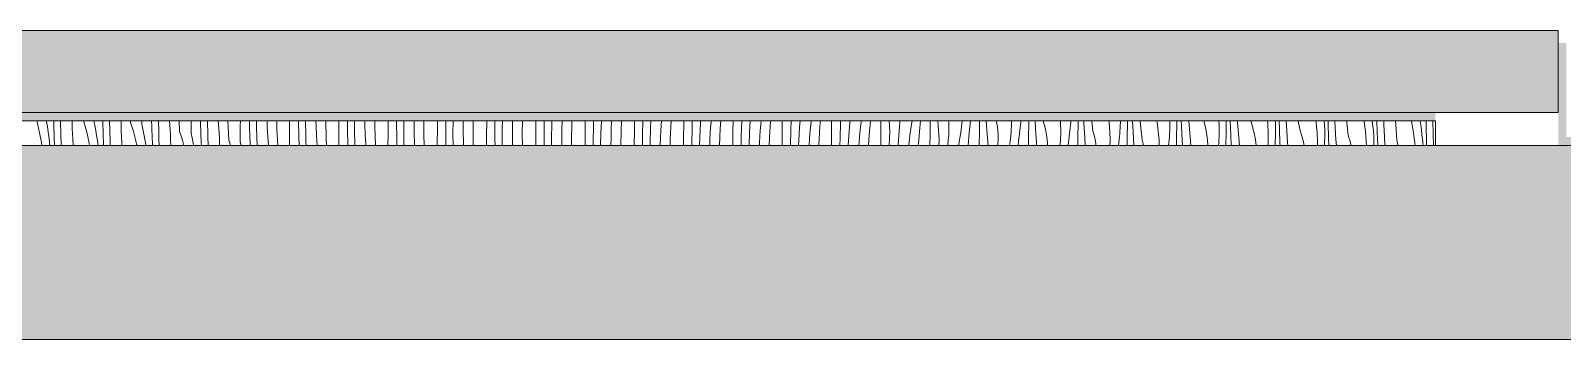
# Model space of a CAD drawing. Header units: millimetres. Extents: x -5804 to 56024, y 506 to 54141.
# Drawn here: x 10228 to 13966, y 4555 to 5309 of the extents above; entities that cross this region are included whole.
import ezdxf

# ---------------------------------------------------------------- set-up
doc = ezdxf.new("R2010")
doc.units = ezdxf.units.MM
for name, color, linetype, lineweight in [('02', 251, 'Continuous', 15), ('2D Drafting - General2', 251, 'Continuous', 15), ('2D Drafting - General81', 251, 'Continuous', 20)]:
    doc.layers.add(name, color=color, linetype=linetype, lineweight=lineweight)

# ---------------------------------------------------------------- blocks, each defined once
blk = doc.blocks.new('*X72')
at = {"layer": '2D Drafting - General81', "linetype": 'Continuous'}
for p, q in [((-84979, -134851.3), (-84977.2, -134857.9)), ((-84955.8, -134851.3), (-84955.3, -134853.8)), ((-84955.3, -134853.8), (-84953.2, -134865.9)), ((-84937.2, -134854.7), (-84937.4, -134851.3)), ((-84937, -134859.4), (-84937.2, -134854.7)), ((-84921.1, -134853.6), (-84921.1, -134851.3)), ((-84920.4, -134882.2), (-84921.1, -134853.6)), ((-84892.8, -134856.6), (-84892.9, -134851.3)), ((-84892.3, -134869.9), (-84892.8, -134856.6)), ((-84865, -134851.3), (-84863.4, -134856.4)), ((-84863.4, -134856.4), (-84857.1, -134879.1)), ((-84840, -134851.3), (-84837.5, -134862.9)), ((-84818.2, -134852.5), (-84818.3, -134851.3)), ((-84818, -134857.2), (-84818.2, -134852.5)), ((-84817.8, -134861.9), (-84818, -134857.2)), ((-84801, -134874.8), (-84801.3, -134851.3)), ((-84773.1, -134864.5), (-84773.3, -134851.3)), ((-84750.5, -134855.2), (-84750.7, -134851.3)), ((-84750.5, -134855.2), (-84743.3, -134877.6)), ((-84722.7, -134860.1), (-84722.6, -134851.3)), ((-84698.6, -134864.3), (-84699, -134851.3)), ((-84681.8, -134856.3), (-84682, -134851.3)), ((-84681.6, -134861.8), (-84681.8, -134856.3)), ((-84653.3, -134872.3), (-84654.8, -134851.3)), ((-84630.4, -134876.4), (-84631.8, -134851.3)), ((-84602.6, -134881.3), (-84602.4, -134851.3)), ((-84578.5, -134885.5), (-84579.7, -134851.3)), ((-84562.5, -134855.3), (-84562.7, -134851.3)), ((-84562.3, -134860.8), (-84562.5, -134855.3)), ((-84535, -134869.4), (-84536.1, -134851.3)), ((-84510.4, -134897.5), (-84512.8, -134851.3)), ((-84482.3, -134863.1), (-84482.2, -134851.3)), ((-84459.8, -134868.6), (-84460.2, -134851.3)), ((-84442.8, -134865.3), (-84443.1, -134851.3)), ((-84416.4, -134866.5), (-84417.1, -134851.3)), ((-84392.9, -134870.9), (-84393.4, -134851.3)), ((-84362.2, -134884.3), (-84362, -134851.3)), ((-84340.7, -134851.6), (-84340.7, -134851.3)), ((-84339.7, -134889.7), (-84340.7, -134851.6)), ((-84323.4, -134853.5), (-84323.4, -134851.3)), ((-84322.7, -134886.5), (-84323.4, -134853.5)), ((-84297.4, -134863.5), (-84297.8, -134851.3)), ((-84272.8, -134892.1), (-84274, -134851.3)), ((-84241.9, -134866.1), (-84241.8, -134851.3)), ((-84220.6, -134872.8), (-84221, -134851.3)), ((-84203.3, -134874.6), (-84203.5, -134851.3)), ((-84178.1, -134860.6), (-84178.2, -134851.3)), ((-84154.1, -134865.5), (-84154.2, -134851.3)), ((-84121.8, -134887.3), (-84121.6, -134851.3)), ((-84101.2, -134855.8), (-84101.2, -134851.3)), ((-84100.6, -134893.9), (-84101.2, -134855.8)), ((-84083.5, -134862.8), (-84083.4, -134851.3)), ((-84058.4, -134857.6), (-84058.4, -134851.3)), ((-84058, -134881.7), (-84058.4, -134857.6)), ((-84034.1, -134886.7), (-84034.3, -134851.3)), ((-84001.5, -134869.1), (-84001.4, -134851.3)), ((-83981.1, -134876.9), (-83981.2, -134851.3)), ((-83963.4, -134883.9), (-83963.2, -134851.3)), ((-83938.3, -134854.6), (-83938.2, -134851.3)), ((-83938.3, -134878.8), (-83938.3, -134854.6)), ((-83914.3, -134860), (-83914.1, -134851.3)), ((-83881.4, -134890.2), (-83881.1, -134851.3)), ((-83861.2, -134860), (-83861.1, -134851.3)), ((-83843.2, -134872.1), (-83842.7, -134851.3)), ((-83818.2, -134875.8), (-83817.8, -134851.6)), ((-83817.8, -134851.6), (-83817.8, -134851.3)), ((-83794.2, -134881.2), (-83793.7, -134851.3)), ((-83761.1, -134872.1), (-83760.9, -134851.3)), ((-83741.1, -134881.1), (-83740.9, -134851.3)), ((-83722.4, -134860.2), (-83722.1, -134851.3)), ((-83697.8, -134872.8), (-83697.1, -134851.3)), ((-83674.2, -134902.4), (-83673.3, -134854.5)), ((-83673.3, -134854.5), (-83673.2, -134851.3)), ((-83641, -134893.2), (-83640.7, -134853.9)), ((-83640.7, -134853.9), (-83640.7, -134851.3)), ((-83620.8, -134864.1), (-83620.6, -134851.3)), ((-83602.4, -134881.4), (-83601.3, -134851.3)), ((-83577, -134869.8), (-83576.4, -134855.3)), ((-83576.4, -134855.3), (-83576.2, -134851.3)), ((-83553.3, -134875.7), (-83552.3, -134851.3)), ((-83520.6, -134875.1), (-83520.4, -134851.3)), ((-83500.8, -134885.3), (-83500.2, -134851.3)), ((-83481.2, -134869.5), (-83480.3, -134851.3)), ((-83455.6, -134862), (-83454.9, -134851.3)), ((-83433.2, -134896.9), (-83431.3, -134851.3)), ((-83400.5, -134896.2), (-83400.2, -134856.9)), ((-83400.2, -134856.9), (-83400.2, -134851.3)), ((-83380, -134868.3), (-83379.6, -134851.3)), ((-83361.1, -134890.7), (-83359.5, -134857.7)), ((-83359.5, -134857.7), (-83359.2, -134851.3)), ((-83334.6, -134868.7), (-83333.6, -134854.2)), ((-83333.6, -134854.2), (-83333.4, -134851.3)), ((-83311.2, -134870.3), (-83309.9, -134851.3)), ((-83280.1, -134878.1), (-83279.9, -134851.3)), ((-83260, -134889.5), (-83258.9, -134851.4)), ((-83258.9, -134851.4), (-83258.9, -134851.3)), ((-83239.5, -134878.8), (-83237.8, -134851.3)), ((-83212.4, -134861), (-83211.6, -134851.3)), ((-83191.1, -134891.5), (-83188.5, -134851.3)), ((-83159.7, -134859.9), (-83159.7, -134851.3)), ((-83138.9, -134872.5), (-83138.1, -134851.3)), ((-83117.4, -134867), (-83116.2, -134851.3)), ((-83091.1, -134867.7), (-83089.7, -134853.2)), ((-83089.7, -134853.2), (-83089.5, -134851.3)), ((-83067.9, -134864.9), (-83066.7, -134851.3)), ((-83039.7, -134881.1), (-83039.4, -134851.3)), ((-83018.8, -134893.7), (-83017.4, -134855.6)), ((-83017.4, -134855.6), (-83017.7, -134851.3)), ((-82997.3, -134888.2), (-82994.9, -134855.2)), ((-82994.9, -134855.2), (-82994.4, -134851.3)), ((-82968.1, -134860), (-82966.5, -134851.3)), ((-82947.9, -134886.1), (-82944.8, -134851.3)), ((-82919.3, -134862.9), (-82919.1, -134851.3)), ((-82897.3, -134876.7), (-82899.2, -134851.3)), ((-82873.6, -134865.8), (-82873, -134855)), ((-82873, -134855), (-82873, -134851.3)), ((-82844.1, -134859.3), (-82843.1, -134851.3)), ((-82823.6, -134859.6), (-82822.7, -134851.3)), ((-82799, -134863.2), (-82798.8, -134851.3)), ((-82779.8, -134863.1), (-82780.6, -134851.3)), ((-82753.6, -134854.8), (-82754, -134851.3)), ((-82753, -134865.5), (-82753.6, -134854.8)), ((-82721.5, -134858.5), (-82721.1, -134851.3)), ((-82703.5, -134880.8), (-82700.2, -134851.3)), ((-82678.7, -134863.5), (-82678.5, -134851.3)), ((-82659.8, -134884.3), (-82661.9, -134851.3)), ((-82636.7, -134854.7), (-82637.5, -134851.3)), ((-82634.8, -134865.3), (-82636.7, -134854.7)), ((-82601.4, -134879.6), (-82600.3, -134857.5)), ((-82600.3, -134857.5), (-82600.4, -134851.3)), ((-82583.5, -134902), (-82578.1, -134854.4)), ((-82578.1, -134854.4), (-82577.8, -134851.3)), ((-82558.3, -134863.7), (-82558.1, -134851.3)), ((-82542, -134870.6), (-82543.1, -134851.3)), ((-82522.1, -134855.2), (-82522.5, -134851.3)), ((-82519.1, -134865.5), (-82522.1, -134855.2)), ((-82480.6, -134856.5), (-82481, -134851.3)), ((-82480.2, -134878.6), (-82480.6, -134856.5)), ((-82456.6, -134862), (-82455.9, -134855.1)), ((-82455.9, -134855.1), (-82455.6, -134851.3)), ((-82437.9, -134864), (-82437.7, -134851.3)), ((-82423.9, -134856.9), (-82424.2, -134851.3)), ((-82421.9, -134891.8), (-82423.9, -134856.9)), ((-82402, -134876.4), (-82404.4, -134851.3)), ((-82362.3, -134855.5), (-82362.9, -134851.3)), ((-82360.5, -134877.6), (-82362.3, -134855.5)), ((-82334.9, -134862.6), (-82334.5, -134855.7)), ((-82334.5, -134855.7), (-82334.3, -134851.3)), ((-82317.5, -134864.3), (-82317.3, -134851.3)), ((-82303.9, -134878.1), (-82305.2, -134851.3)), ((-82284.7, -134869.1), (-82286.1, -134851.3)), ((-82245.4, -134854.8), (-82246.2, -134851.3)), ((-82242.2, -134876.7), (-82245.4, -134854.8)), ((-82214, -134851.3), (-82214, -134863.1)), ((-82197.1, -134864.6), (-82196.8, -134851.3)), ((-82185.5, -134864.4), (-82186.1, -134851.3)), ((-82167, -134861.8), (-82167.7, -134851.3)), ((-82130, -134854.2), (-82130.8, -134851.3)), ((-82125.4, -134875.9), (-82130, -134854.2)), ((-82094.4, -134851.3), (-82094, -134860.8)), ((-82076.6, -134864.9), (-82076.3, -134851.3)), ((-82065.5, -134885.6), (-82066.9, -134851.3)), ((-82048.9, -134854.4), (-82049.1, -134851.3)), ((-82046.9, -134882.9), (-82048.9, -134854.4)), ((-82016, -134854.1), (-82016.8, -134851.3)), ((-82009.9, -134875.4), (-82016, -134854.1)), ((-81975.7, -134851.3), (-81975, -134858.5)), ((-81956.1, -134854.4), (-81956.2, -134851.3)), ((-81956, -134859.8), (-81956.1, -134854.4)), ((-81946.9, -134871.9), (-81947.5, -134851.3)), ((-81928.9, -134875.6), (-81930.3, -134851.3)), ((-81900.7, -134852.1), (-81900.7, -134851.3)), ((-81900.2, -134856), (-81900.7, -134852.1)), ((-81899.6, -134859.9), (-81900.2, -134856)), ((-81857.7, -134851.3), (-81857.1, -134856.2)), ((-81857.1, -134856.2), (-81854.9, -134879.6)), ((-81837.6, -134854.1), (-81838, -134851.3)), ((-81837, -134859.4), (-81837.6, -134854.1)), ((-81827.9, -134858.1), (-81828.1, -134851.3)), ((-81810.5, -134868.2), (-81811.3, -134851.3)), ((-81782, -134852.1), (-81782.1, -134851.3)), ((-81781.1, -134865.4), (-81782, -134852.1)), ((-81740.7, -134851.3), (-81740.2, -134854.1)), ((-81740.2, -134854.1), (-81737, -134877.4)), ((-81720.5, -134851.3), (-81720.4, -134852.4)), ((-81720.4, -134852.4), (-81719, -134864.6)), ((-81707.9, -134879.3), (-81708.6, -134851.3)), ((-81691.8, -134860.9), (-81692.1, -134851.3)), ((-81662.8, -134860), (-81663.3, -134851.3)), ((-81624.5, -134851.3), (-81624.3, -134852.1)), ((-81624.3, -134852.1), (-81620.1, -134875.3)), ((-81603.3, -134851.3), (-81601.8, -134861.4)), ((-81588.7, -134865.6), (-81588.9, -134851.3)), ((-81572.7, -134853.5), (-81572.8, -134851.3)), ((-81571.7, -134882), (-81572.7, -134853.5)), ((-84977.2, -134857.9), (-84972, -134880.8)), ((-84972, -134880.8), (-84967.8, -134904)), ((-84953.2, -134865.9), (-84951.2, -134878)), ((-84951.2, -134878), (-84949.5, -134890.1)), ((-84949.5, -134890.1), (-84948, -134902.3)), ((-84936.4, -134894.3), (-84937, -134859.4)), ((-84935.9, -134911.3), (-84936.4, -134894.3)), ((-84919.4, -134910.8), (-84920.4, -134882.2)), ((-84891.8, -134883.2), (-84892.3, -134869.9)), ((-84891.1, -134896.5), (-84891.8, -134883.2)), ((-84857.1, -134879.1), (-84851.9, -134902)), ((-84837.5, -134862.9), (-84835.2, -134874.9)), ((-84835.2, -134874.9), (-84833.1, -134887)), ((-84833.1, -134887), (-84831.2, -134899.1)), ((-84817.6, -134866.5), (-84817.8, -134861.9)), ((-84817.4, -134871.2), (-84817.6, -134866.5)), ((-84817.1, -134875.9), (-84817.4, -134871.2)), ((-84816.9, -134880.6), (-84817.1, -134875.9)), ((-84816.4, -134911.3), (-84816.9, -134880.6)), ((-84800.3, -134903.4), (-84801, -134874.8)), ((-84772.7, -134877.8), (-84773.1, -134864.5)), ((-84772.3, -134891.1), (-84772.7, -134877.8)), ((-84771.7, -134904.4), (-84772.3, -134891.1)), ((-84743.3, -134877.6), (-84737.1, -134900.2)), ((-84722.7, -134860.1), (-84720, -134872.1)), ((-84720, -134872.1), (-84717.5, -134884.1)), ((-84717.5, -134884.1), (-84715.2, -134896.1)), ((-84698.4, -134869), (-84698.6, -134864.3)), ((-84698.2, -134873.7), (-84698.4, -134869)), ((-84698, -134878.4), (-84698.2, -134873.7)), ((-84697.7, -134883), (-84698, -134878.4)), ((-84697.5, -134887.7), (-84697.7, -134883)), ((-84697.3, -134892.4), (-84697.5, -134887.7)), ((-84697.1, -134897.1), (-84697.3, -134892.4)), ((-84681.3, -134867.4), (-84681.6, -134861.8)), ((-84681, -134896), (-84681.3, -134867.4)), ((-84653, -134885.6), (-84653.3, -134872.3)), ((-84652.6, -134899), (-84653, -134885.6)), ((-84630.4, -134876.4), (-84623.2, -134898.7)), ((-84602.6, -134881.3), (-84599.9, -134893.2)), ((-84599.9, -134893.2), (-84597.4, -134905.2)), ((-84578.3, -134890.2), (-84578.5, -134885.5)), ((-84578.1, -134894.9), (-84578.3, -134890.2)), ((-84577.9, -134899.5), (-84578.1, -134894.9)), ((-84562.2, -134866.4), (-84562.3, -134860.8)), ((-84561.9, -134871.9), (-84562.2, -134866.4)), ((-84561.7, -134877.5), (-84561.9, -134871.9)), ((-84561.5, -134883), (-84561.7, -134877.5)), ((-84561.2, -134888.6), (-84561.5, -134883)), ((-84561, -134911.3), (-84561.2, -134888.6)), ((-84533.2, -134893.5), (-84535, -134869.4)), ((-84532.9, -134906.8), (-84533.2, -134893.5)), ((-84482.6, -134902.4), (-84482.3, -134863.1)), ((-84458.4, -134906.7), (-84459.8, -134868.6)), ((-84442.6, -134870.9), (-84442.8, -134865.3)), ((-84442.5, -134876.4), (-84442.6, -134870.9)), ((-84442.3, -134882), (-84442.5, -134876.4)), ((-84442.1, -134887.5), (-84442.3, -134882)), ((-84441.9, -134893.1), (-84442.1, -134887.5)), ((-84441.7, -134898.6), (-84441.9, -134893.1)), ((-84414.9, -134890.6), (-84416.4, -134866.5)), ((-84413.4, -134911.3), (-84414.9, -134890.6)), ((-84390.7, -134911.3), (-84392.9, -134870.9)), ((-84362.4, -134911.3), (-84362.2, -134884.3)), ((-84339, -134911.3), (-84339.7, -134889.7)), ((-84322.6, -134892.1), (-84322.7, -134886.5)), ((-84322.4, -134897.6), (-84322.6, -134892.1)), ((-84296.3, -134887.7), (-84297.4, -134863.5)), ((-84294.9, -134911.3), (-84296.3, -134887.7)), ((-84271.8, -134911.3), (-84272.8, -134892.1)), ((-84242.2, -134905.4), (-84241.9, -134866.1)), ((-84219.7, -134910.9), (-84220.6, -134872.8)), ((-84202.7, -134907.7), (-84203.3, -134874.6)), ((-84177.3, -134884.7), (-84178.1, -134860.6)), ((-84176.3, -134908.8), (-84177.3, -134884.7)), ((-84152.8, -134911.3), (-84154.1, -134865.5)), ((-84122, -134911.3), (-84121.8, -134887.3)), ((-84100.1, -134911.3), (-84100.6, -134893.9)), ((-84083.3, -134895.8), (-84083.5, -134862.8)), ((-84057.3, -134905.9), (-84058, -134881.7)), ((-84033.3, -134911.3), (-84034.1, -134886.7)), ((-84001.8, -134908.4), (-84001.5, -134869.1)), ((-83980.6, -134911.3), (-83981.1, -134876.9)), ((-83963.2, -134911.3), (-83963.4, -134883.9)), ((-83937.9, -134902.9), (-83938.3, -134878.8)), ((-83914, -134907.8), (-83914.3, -134860)), ((-83881.6, -134911.3), (-83881.4, -134890.2)), ((-83861, -134898.1), (-83861.2, -134860)), ((-83843.4, -134905.1), (-83843.2, -134872.1)), ((-83818.2, -134899.9), (-83818.2, -134875.8)), ((-83794, -134911.3), (-83794.2, -134881.2)), ((-83761.4, -134911.3), (-83761.1, -134872.1)), ((-83741, -134911.3), (-83741.1, -134881.1)), ((-83723.2, -134911.3), (-83723.1, -134893.2)), ((-83723.1, -134893.2), (-83722.4, -134860.2)), ((-83698.1, -134897), (-83697.8, -134872.8)), ((-83641.1, -134911.3), (-83641, -134893.2)), ((-83621.1, -134902.3), (-83620.8, -134864.1)), ((-83603, -134911.3), (-83602.4, -134881.4)), ((-83578, -134911.3), (-83577.7, -134894)), ((-83577.7, -134894), (-83577, -134869.8)), ((-83553.9, -134911.3), (-83553.3, -134875.7)), ((-83520.9, -134911.3), (-83520.6, -134875.1)), ((-83500.9, -134911.3), (-83500.8, -134885.3)), ((-83482.3, -134902.5), (-83481.2, -134869.5)), ((-83457.5, -134911.3), (-83456.9, -134891)), ((-83456.9, -134891), (-83456.3, -134876.5)), ((-83456.3, -134876.5), (-83455.6, -134862)), ((-83380.7, -134906.5), (-83380, -134868.3)), ((-83361.8, -134911.3), (-83361.1, -134890.7)), ((-83336.2, -134897.7), (-83335.5, -134883.2)), ((-83335.5, -134883.2), (-83334.6, -134868.7)), ((-83312.9, -134911.3), (-83311.2, -134870.3)), ((-83280.4, -134911.3), (-83280.1, -134878.1)), ((-83260.3, -134911.3), (-83260, -134889.5)), ((-83241, -134911.3), (-83239.5, -134878.8)), ((-83215.4, -134904.4), (-83214.6, -134889.9)), ((-83214.6, -134889.9), (-83213.5, -134875.4)), ((-83213.5, -134875.4), (-83212.4, -134861)), ((-83191.9, -134911.3), (-83191.1, -134891.5)), ((-83160.1, -134899.2), (-83159.7, -134859.9)), ((-83139.9, -134910.7), (-83138.9, -134872.5)), ((-83119.4, -134900), (-83117.4, -134867)), ((-83093.5, -134896.6), (-83092.3, -134882.1)), ((-83092.3, -134882.1), (-83091.1, -134867.7)), ((-83070.9, -134911.3), (-83067.9, -134864.9)), ((-83039.9, -134911.3), (-83039.7, -134881.1)), ((-83019.3, -134911.3), (-83018.8, -134893.7)), ((-82998.7, -134911.3), (-82997.3, -134888.2)), ((-82972.3, -134903.3), (-82971, -134888.8)), ((-82971, -134888.8), (-82969.6, -134874.4)), ((-82969.6, -134874.4), (-82968.1, -134860)), ((-82949.5, -134911.3), (-82947.9, -134886.1)), ((-82919.6, -134902.2), (-82919.3, -134862.9)), ((-82898.6, -134911.3), (-82897.3, -134876.7)), ((-82877.3, -134909.4), (-82874.8, -134876.4)), ((-82874.8, -134876.4), (-82873.6, -134865.8)), ((-82849.5, -134895.6), (-82848, -134881.1)), ((-82848, -134881.1), (-82844.1, -134859.3)), ((-82827.8, -134907.2), (-82823.6, -134859.6)), ((-82799.4, -134911.3), (-82799.2, -134884.1)), ((-82799.2, -134884.1), (-82799, -134863.2)), ((-82777.2, -134897.9), (-82779.8, -134863.1)), ((-82754.7, -134897.6), (-82753.5, -134886.9)), ((-82753.5, -134886.9), (-82753, -134876.2)), ((-82753, -134876.2), (-82753, -134865.5)), ((-82727.9, -134902.3), (-82724, -134880.5)), ((-82724, -134880.5), (-82721.5, -134858.5)), ((-82706.2, -134911.3), (-82703.5, -134880.8)), ((-82679.1, -134905.2), (-82678.9, -134884.3)), ((-82678.9, -134884.3), (-82678.7, -134863.5)), ((-82657.7, -134911.3), (-82659.8, -134884.3)), ((-82633.6, -134876), (-82634.8, -134865.3)), ((-82632.9, -134886.7), (-82633.6, -134876)), ((-82632.9, -134897.4), (-82632.9, -134886.7)), ((-82603.9, -134901.7), (-82601.4, -134879.6)), ((-82558.8, -134905.5), (-82558.6, -134884.6)), ((-82558.6, -134884.6), (-82558.3, -134863.7)), ((-82539.7, -134905.4), (-82542, -134870.6)), ((-82516.6, -134875.9), (-82519.1, -134865.5)), ((-82514.8, -134886.5), (-82516.6, -134875.9)), ((-82513.5, -134897.1), (-82514.8, -134886.5)), ((-82481.3, -134900.8), (-82480.2, -134878.6)), ((-82462.1, -134911.3), (-82458.1, -134875.6)), ((-82458.1, -134875.6), (-82457.3, -134868.8)), ((-82457.3, -134868.8), (-82456.6, -134862)), ((-82438.5, -134905.8), (-82438.3, -134884.9)), ((-82438.3, -134884.9), (-82437.9, -134864)), ((-82420.6, -134911.3), (-82421.9, -134891.8)), ((-82399, -134886.6), (-82402, -134876.4)), ((-82396.5, -134897.1), (-82399, -134886.6)), ((-82360.1, -134899.8), (-82360.5, -134877.6)), ((-82338, -134896.8), (-82337.2, -134890)), ((-82337.2, -134890), (-82336.5, -134883.1)), ((-82336.5, -134883.1), (-82335.9, -134876.3)), ((-82335.9, -134876.3), (-82335.3, -134869.4)), ((-82335.3, -134869.4), (-82334.9, -134862.6)), ((-82318.2, -134906.1), (-82317.9, -134885.2)), ((-82317.9, -134885.2), (-82317.5, -134864.3)), ((-82302, -134911.3), (-82303.9, -134878.1)), ((-82282, -134897.5), (-82284.7, -134869.1)), ((-82240.4, -134898.8), (-82242.2, -134876.7)), ((-82215.8, -134897.5), (-82215.3, -134890.6)), ((-82215.3, -134890.6), (-82214.8, -134883.7)), ((-82214.8, -134883.7), (-82214.4, -134876.9)), ((-82214.4, -134876.9), (-82214.2, -134870)), ((-82214.2, -134870), (-82214, -134863.1)), ((-82197.8, -134906.4), (-82197.5, -134885.5)), ((-82197.5, -134885.5), (-82197.1, -134864.6)), ((-82183.8, -134899.3), (-82185.5, -134864.4)), ((-82164.6, -134890.2), (-82167, -134861.8)), ((-82162.6, -134911.3), (-82164.6, -134890.2)), ((-82122.1, -134897.9), (-82125.4, -134875.9)), ((-82094.4, -134898.1), (-82094.1, -134891.2)), ((-82094.1, -134891.2), (-82093.9, -134884.3)), ((-82094, -134860.8), (-82093.9, -134884.3)), ((-82077.4, -134906.6), (-82077, -134885.7)), ((-82077, -134885.7), (-82076.6, -134864.9)), ((-82064.2, -134911.3), (-82065.5, -134885.6)), ((-82044.5, -134911.3), (-82046.9, -134882.9)), ((-82005.3, -134897.1), (-82009.9, -134875.4)), ((-81975, -134858.5), (-81973.9, -134882)), ((-81973.9, -134882), (-81973.9, -134905.5)), ((-81957, -134906.9), (-81956.5, -134886)), ((-81956.5, -134886), (-81956.1, -134865.1)), ((-81956.1, -134865.1), (-81956, -134859.8)), ((-81945.4, -134906.7), (-81946.9, -134871.9)), ((-81926.8, -134904.1), (-81928.9, -134875.6)), ((-81898.9, -134863.8), (-81899.6, -134859.9)), ((-81898, -134867.6), (-81898.9, -134863.8)), ((-81897, -134871.5), (-81898, -134867.6)), ((-81895.9, -134875.2), (-81897, -134871.5)), ((-81889.9, -134896.6), (-81895.9, -134875.2)), ((-81854.9, -134879.6), (-81853.8, -134903.1)), ((-81836.6, -134864.8), (-81837, -134859.4)), ((-81836.2, -134870.2), (-81836.6, -134864.8)), ((-81836.5, -134907.2), (-81836, -134886.3)), ((-81836.1, -134875.5), (-81836.2, -134870.2)), ((-81836, -134880.9), (-81836.1, -134875.5)), ((-81836, -134886.3), (-81836, -134880.9)), ((-81826.8, -134893), (-81827.9, -134858.1)), ((-81826, -134911.3), (-81826.8, -134893)), ((-81808.8, -134896.8), (-81810.5, -134868.2)), ((-81780.9, -134869.3), (-81781.1, -134865.4)), ((-81780.6, -134873.2), (-81780.9, -134869.3)), ((-81780.1, -134877.2), (-81780.6, -134873.2)), ((-81779.5, -134881.1), (-81780.1, -134877.2)), ((-81778.8, -134885), (-81779.5, -134881.1)), ((-81778, -134888.8), (-81778.8, -134885)), ((-81777, -134892.6), (-81778, -134888.8)), ((-81775.8, -134896.4), (-81777, -134892.6)), ((-81737, -134877.4), (-81734.9, -134900.8)), ((-81718.2, -134869.9), (-81719, -134864.6)), ((-81717.5, -134875.3), (-81718.2, -134869.9)), ((-81717, -134880.6), (-81717.5, -134875.3)), ((-81716.5, -134886), (-81717, -134880.6)), ((-81716.2, -134891.3), (-81716.5, -134886)), ((-81716, -134896.7), (-81716.2, -134891.3)), ((-81706.8, -134911.3), (-81707.9, -134879.3)), ((-81690.4, -134889.4), (-81691.8, -134860.9)), ((-81689.1, -134911.3), (-81690.4, -134889.4)), ((-81661.9, -134873.2), (-81662.8, -134860)), ((-81661, -134886.5), (-81661.9, -134873.2)), ((-81660.8, -134890.5), (-81661, -134886.5)), ((-81660.5, -134894.4), (-81660.8, -134890.5)), ((-81660.1, -134898.3), (-81660.5, -134894.4)), ((-81620.1, -134875.3), (-81616.9, -134898.6)), ((-81601.8, -134861.4), (-81600.3, -134873.6)), ((-81600.3, -134873.6), (-81599, -134885.8)), ((-81598.2, -134891.1), (-81599, -134885.8)), ((-81597.5, -134896.4), (-81598.2, -134891.1)), ((-81587.8, -134900.5), (-81588.7, -134865.6)), ((-81570.4, -134910.6), (-81571.7, -134882)), ((-84967.8, -134904), (-84966.8, -134911.3)), ((-84948, -134902.3), (-84947, -134911.3)), ((-84919.4, -134911.3), (-84919.4, -134910.8)), ((-84890.4, -134909.8), (-84891.1, -134896.5)), ((-84890.3, -134911.3), (-84890.4, -134909.8)), ((-84851.9, -134902), (-84850.2, -134911.3)), ((-84831.2, -134899.1), (-84829.5, -134911.3)), ((-84829.5, -134911.3), (-84829.5, -134911.3)), ((-84800.1, -134911.3), (-84800.3, -134903.4)), ((-84771.4, -134911.3), (-84771.7, -134904.4)), ((-84737.1, -134900.2), (-84734.5, -134911.3)), ((-84715.2, -134896.1), (-84713, -134908.2)), ((-84713, -134908.2), (-84712.5, -134911.3)), ((-84696.8, -134901.7), (-84697.1, -134897.1)), ((-84696.7, -134911.3), (-84696.8, -134901.7)), ((-84680.6, -134911.3), (-84681, -134896)), ((-84652.2, -134911.3), (-84652.6, -134899)), ((-84623.2, -134898.7), (-84619.8, -134911.3)), ((-84597.4, -134905.2), (-84596.2, -134911.3)), ((-84577.7, -134904.2), (-84577.9, -134899.5)), ((-84577.4, -134908.9), (-84577.7, -134904.2)), ((-84577.3, -134911.3), (-84577.4, -134908.9)), ((-84532.8, -134911.3), (-84532.9, -134906.8)), ((-84510.4, -134897.5), (-84505.9, -134911.3)), ((-84482.6, -134902.4), (-84480.6, -134911.3)), ((-84458.2, -134911.3), (-84458.4, -134906.7)), ((-84441.4, -134904.2), (-84441.7, -134898.6)), ((-84441.2, -134909.7), (-84441.4, -134904.2)), ((-84441.1, -134911.3), (-84441.2, -134909.7)), ((-84322.2, -134903.2), (-84322.4, -134897.6)), ((-84322, -134908.7), (-84322.2, -134903.2)), ((-84321.9, -134911.3), (-84322, -134908.7)), ((-84242.2, -134911.3), (-84242.2, -134905.4)), ((-84219.7, -134911.3), (-84219.7, -134910.9)), ((-84202.6, -134911.3), (-84202.7, -134907.7)), ((-84176.1, -134911.3), (-84176.3, -134908.8)), ((-84083, -134911.3), (-84083.3, -134895.8)), ((-84057, -134911.3), (-84057.3, -134905.9)), ((-84001.8, -134911.3), (-84001.8, -134908.4)), ((-83937.7, -134911.3), (-83937.9, -134902.9)), ((-83913.9, -134911.3), (-83914, -134907.8)), ((-83860.8, -134911.3), (-83861, -134898.1)), ((-83843.3, -134911.3), (-83843.4, -134905.1)), ((-83818, -134911.3), (-83818.2, -134899.9)), ((-83698.1, -134911.3), (-83698.1, -134897)), ((-83674.1, -134911.3), (-83674.2, -134902.4)), ((-83621, -134911.3), (-83621.1, -134902.3)), ((-83482.5, -134911.3), (-83482.3, -134902.5)), ((-83433.4, -134911.3), (-83433.2, -134896.9)), ((-83400.7, -134911.3), (-83400.5, -134896.2)), ((-83380.7, -134911.3), (-83380.7, -134906.5)), ((-83336.8, -134911.3), (-83336.2, -134897.7)), ((-83215.8, -134911.3), (-83215.4, -134904.4)), ((-83160.2, -134911.3), (-83160.1, -134899.2)), ((-83139.9, -134911.3), (-83139.9, -134910.7)), ((-83119.9, -134911.3), (-83119.4, -134900)), ((-83094.5, -134911.1), (-83093.5, -134896.6)), ((-83094.5, -134911.3), (-83094.5, -134911.1)), ((-82972.9, -134911.3), (-82972.3, -134903.3)), ((-82919.7, -134911.3), (-82919.6, -134902.2)), ((-82877.4, -134911.3), (-82877.3, -134909.4)), ((-82851.1, -134911.3), (-82850.9, -134910)), ((-82850.9, -134910), (-82849.5, -134895.6)), ((-82828.1, -134911.3), (-82827.8, -134907.2)), ((-82777.7, -134911.3), (-82777.2, -134897.9)), ((-82755.8, -134911.3), (-82754.7, -134897.6)), ((-82728.9, -134911.3), (-82727.9, -134902.3)), ((-82679.2, -134911.3), (-82679.1, -134905.2)), ((-82633.8, -134911.3), (-82633.5, -134908.1)), ((-82633.5, -134908.1), (-82632.9, -134897.4)), ((-82605.7, -134911.3), (-82603.9, -134901.7)), ((-82584.3, -134911.3), (-82583.5, -134902)), ((-82558.9, -134911.3), (-82558.8, -134905.5)), ((-82539.2, -134911.3), (-82539.7, -134905.4)), ((-82512.9, -134907.8), (-82513.5, -134897.1)), ((-82512.9, -134911.3), (-82512.9, -134907.8)), ((-82482.5, -134911.3), (-82481.3, -134900.8)), ((-82438.6, -134911.3), (-82438.5, -134905.8)), ((-82394.7, -134907.6), (-82396.5, -134897.1)), ((-82394.3, -134911.3), (-82394.7, -134907.6)), ((-82360.7, -134911.3), (-82360.1, -134899.8)), ((-82339.6, -134911.3), (-82338, -134896.8)), ((-82318.3, -134911.3), (-82318.2, -134906.1)), ((-82278.9, -134907.8), (-82282, -134897.5)), ((-82278.1, -134911.3), (-82278.9, -134907.8)), ((-82240.2, -134911.3), (-82240.4, -134898.8)), ((-82217.2, -134911.3), (-82217.1, -134911.1)), ((-82217.1, -134911.1), (-82216.4, -134904.3)), ((-82216.4, -134904.3), (-82215.8, -134897.5)), ((-82197.9, -134911.3), (-82197.8, -134906.4)), ((-82183.1, -134911.3), (-82183.8, -134899.3)), ((-82121.1, -134911.3), (-82122.1, -134897.9)), ((-82095.2, -134911.3), (-82094.7, -134904.9)), ((-82094.7, -134904.9), (-82094.4, -134898.1)), ((-82077.5, -134911.3), (-82077.4, -134906.6)), ((-82003.2, -134911.3), (-82005.3, -134897.1)), ((-81974, -134911.3), (-81973.9, -134905.5)), ((-81957, -134911.3), (-81957, -134906.9)), ((-81945.2, -134911.3), (-81945.4, -134906.7)), ((-81926.2, -134911.3), (-81926.8, -134904.1)), ((-81886.7, -134911.3), (-81889.9, -134896.6)), ((-81853.8, -134903.1), (-81853.8, -134911.3)), ((-81836.6, -134911.3), (-81836.5, -134907.2)), ((-81807.8, -134911.3), (-81808.8, -134896.8)), ((-81771.6, -134911.3), (-81775.8, -134896.4)), ((-81734.9, -134900.8), (-81734.4, -134911.3)), ((-81715.9, -134902.1), (-81716, -134896.7)), ((-81716, -134907.5), (-81715.9, -134902.1)), ((-81716, -134911.3), (-81716, -134907.5)), ((-81659.5, -134902.2), (-81660.1, -134898.3)), ((-81658.8, -134906.1), (-81659.5, -134902.2)), ((-81657.9, -134910), (-81658.8, -134906.1)), ((-81657.5, -134911.3), (-81657.9, -134910)), ((-81616.9, -134898.6), (-81615.8, -134911.3)), ((-81596.9, -134901.8), (-81597.5, -134896.4)), ((-81596.4, -134907.1), (-81596.9, -134901.8)), ((-81596.2, -134911.3), (-81596.4, -134907.1)), ((-81587.4, -134911.3), (-81587.8, -134900.5)), ((-81570.3, -134911.3), (-81570.4, -134910.6))]:
    blk.add_line(p, q, dxfattribs=at)
blk = doc.blocks.new('Wype_nienie_122')
at = {"layer": '2D Drafting - General2', "linetype": 'Continuous'}
for p, q in [((-81566.2, -134851.3), (-90451.9, -134851.3)), ((-81566.2, -134911.3), (-81566.2, -134851.3)), ((-90451.9, -134911.3), (-81566.2, -134911.3))]:
    blk.add_line(p, q, dxfattribs=at)
at = {"layer": '2D Drafting - General81', "linetype": 'Continuous'}
blk.add_blockref('*X72', (0, 0), dxfattribs=at)

msp = doc.modelspace()

# ---------------------------------------------------------------- hatches: boundary and pattern name
at = {"layer": '02', "linetype": 'Continuous'}
msp.add_hatch(color=256, dxfattribs=at).paths.add_polyline_path([(13975.78, 5279.02), (13955.78, 5279.02), (13955.78, 5029.02), (14048.07, 5029.02), (14048.07, 5049.02), (13975.78, 5049.02)], flags=0)
at = {"layer": '2D Drafting - General81', "linetype": 'Continuous'}
h = msp.add_hatch(dxfattribs=at)
h.set_pattern_fill('BETON', color=256, style=0, pattern_type=2)
h.set_pattern_definition([(45, (95222.02, 139940.33), (-70.71068, 70.71068), [75, -25]), (45, (95222.02, 140011.04), (-70.71068, 70.71068), [75, -25])])
h.paths.add_polyline_path([(13955.78, 5309.02), (4470.13, 5309.02), (4470.13, 5259.02), (4470.13, 5109.02), (13955.78, 5109.02)])
msp.add_hatch(color=256, dxfattribs=at).paths.add_polyline_path([(13655.78, 5109.02), (4770.13, 5109.02), (4770.13, 5089.02), (13655.78, 5089.02)], flags=0)
h = msp.add_hatch(dxfattribs=at)
h.set_pattern_fill('SOLID___DASHED', color=256, style=0, pattern_type=2)
h.set_pattern_definition([(45, (95222.02, 139940.33), (-70.71068, 70.71068), []), (45, (95186.66, 139975.69), (-70.71068, 70.71068), [75, -25])])
h.paths.add_polyline_path([(48488.23, 4555.45), (48488.23, 5029.02), (3122.03, 5029.02), (3122.03, 4555.45)])

# ---------------------------------------------------------------- linework, layer by layer
at = {"layer": '2D Drafting - General2', "linetype": 'Continuous', "flags": 128}
for points in [[(13955.78, 5309.02), (4470.13, 5309.02), (4470.13, 5259.02), (4470.13, 5109.02), (13955.78, 5109.02)], [(48488.23, 5029.02), (3122.03, 5029.02), (3122.03, 4555.45), (48488.23, 4555.45)]]:
    msp.add_lwpolyline(points, close=True, dxfattribs=at)

# ---------------------------------------------------------------- block references
at = {"layer": '2D Drafting - General81', "linetype": 'Continuous'}
msp.add_blockref('Wype_nienie_122', (95222.02, 139940.33), dxfattribs=at)

doc.saveas('drawing.dxf')
